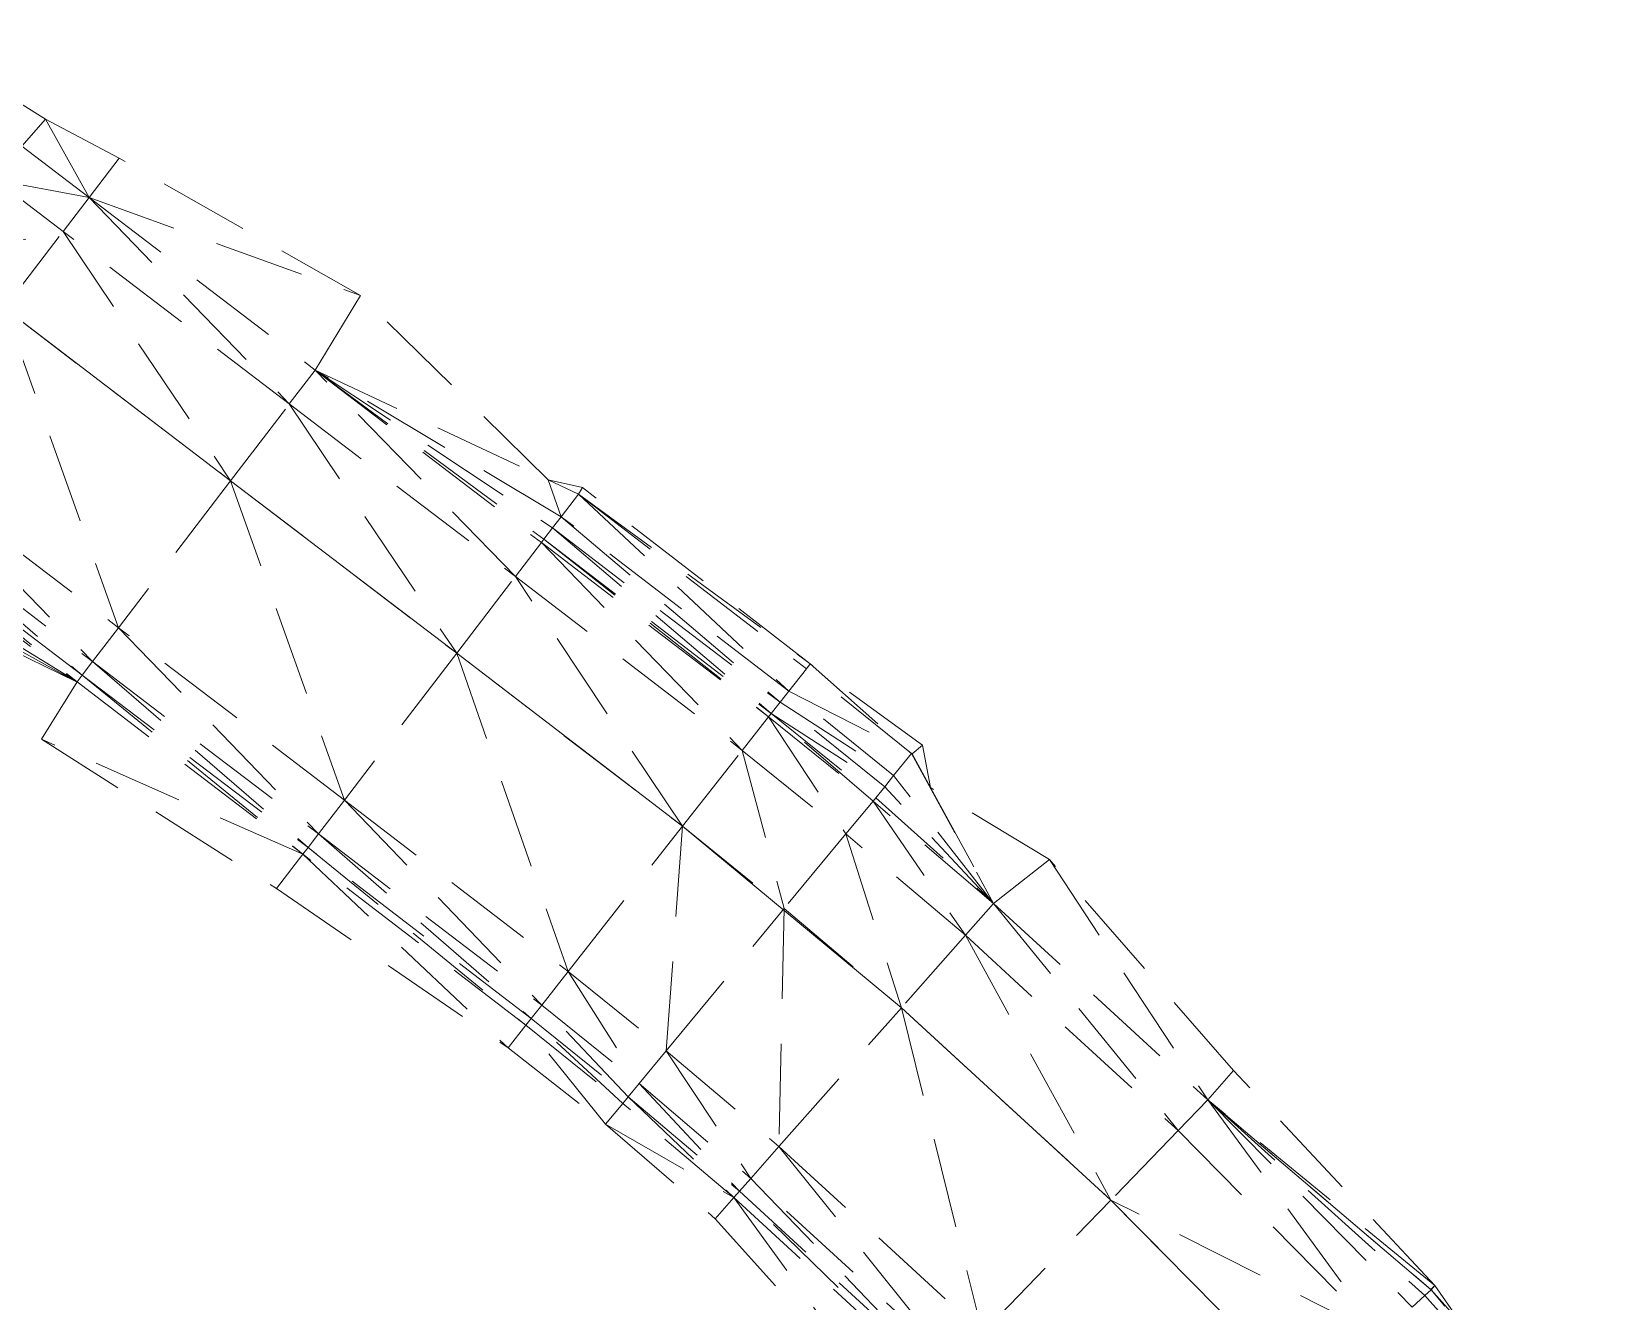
# Model space of a CAD drawing. Header units: metres. Extents: x -162 to 309, y -515 to 446.
# Drawn here: x 191.9 to 247.8, y -304.4 to -259.8 of the extents above; entities that cross this region are included whole.
import ezdxf

# ---------------------------------------------------------------- set-up
doc = ezdxf.new("R2010")
doc.units = ezdxf.units.M
doc.linetypes.add('HIDDEN', pattern=[9.525, 6.35, -3.175])
doc.layers.add('SURF30BREAK', color=8, linetype='Continuous', lineweight=0)
doc.layers.add('SURF31FEATURE', color=8, linetype='Continuous', lineweight=0)

msp = doc.modelspace()

# ---------------------------------------------------------------- linework, layer by layer
at = {"layer": 'SURF30BREAK', "color": 30, "linetype": 'HIDDEN', "lineweight": 0, "ltscale": 0.5}
for p, q in [((192.422, -262.828, 244.544), (187.514, -259.752, 245.901)), ((192.422, -262.828, 244.544), (191.594, -263.78, 245.386)), ((195.015, -264.196, 243.97), (192.422, -262.828, 244.544)), ((192.422, -262.828, 244.544), (193.956, -265.584, 245.134)), ((191.594, -263.78, 245.386), (193.956, -265.584, 245.134)), ((195.015, -264.196, 243.97), (193.956, -265.584, 245.134)), ((203.498, -269.029, 242.176), (195.015, -264.196, 243.97)), ((190.683, -264.973, 245.356), (193.046, -266.776, 245.104)), ((193.956, -265.584, 245.134), (190.683, -264.973, 245.356)), ((193.956, -265.584, 245.134), (193.046, -266.776, 245.104)), ((193.956, -265.584, 245.134), (203.498, -269.029, 242.176)), ((193.956, -265.584, 245.134), (201.906, -271.65, 244.22)), ((193.956, -265.584, 245.134), (200.996, -272.842, 244.19)), ((188.621, -267.676, 245.441), (193.046, -266.776, 245.104)), ((190.983, -269.479, 245.172), (193.046, -266.776, 245.104)), ((200.996, -272.842, 244.19), (193.046, -266.776, 245.104)), ((193.046, -266.776, 245.104), (198.933, -275.545, 244.199)), ((190.983, -269.479, 245.172), (198.933, -275.545, 244.199)), ((190.983, -269.479, 245.172), (194.99, -280.713, 244.037)), ((203.498, -269.029, 242.176), (201.906, -271.65, 244.22)), ((210.101, -275.51, 241.051), (203.498, -269.029, 242.176)), ((200.996, -272.842, 244.19), (201.906, -271.65, 244.22)), ((210.56, -276.807, 240.439), (201.906, -271.65, 244.22)), ((201.906, -271.65, 244.22), (210.101, -275.51, 241.051)), ((201.906, -271.65, 244.22), (210.256, -277.204, 241.439)), ((201.906, -271.65, 244.22), (209.951, -277.601, 242.439)), ((201.906, -271.65, 244.22), (209.86, -277.72, 243.239)), ((208.949, -278.911, 243.209), (201.906, -271.65, 244.22)), ((198.933, -275.545, 244.199), (200.996, -272.842, 244.19)), ((200.996, -272.842, 244.19), (208.949, -278.911, 243.209)), ((200.996, -272.842, 244.19), (206.883, -281.612, 243.159)), ((187.04, -274.646, 245.009), (194.99, -280.713, 244.037)), ((187.04, -274.646, 245.009), (194.08, -281.905, 244.067)), ((198.933, -275.545, 244.199), (194.99, -280.713, 244.037)), ((198.933, -275.545, 244.199), (206.883, -281.612, 243.159)), ((198.933, -275.545, 244.199), (202.933, -286.774, 242.997)), ((210.56, -276.807, 240.439), (210.101, -275.51, 241.051)), ((210.101, -275.51, 241.051), (211.167, -276.012, 240.639)), ((210.101, -275.51, 241.051), (211.169, -276.013, 240.639)), ((211.305, -275.785, 240.905), (210.101, -275.51, 241.051)), ((186.13, -275.838, 245.039), (194.08, -281.905, 244.067)), ((186.13, -275.838, 245.039), (193.716, -282.382, 243.767)), ((210.56, -276.807, 240.439), (211.169, -276.013, 240.639)), ((211.167, -276.012, 240.639), (211.305, -275.785, 240.905)), ((211.167, -276.012, 240.639), (211.169, -276.013, 240.639)), ((211.305, -275.785, 240.905), (211.169, -276.013, 240.639)), ((211.169, -276.013, 240.639), (219.312, -281.984, 239.809)), ((211.169, -276.013, 240.639), (219.177, -282.156, 239.591)), ((211.169, -276.013, 240.639), (218.559, -282.942, 239.391)), ((219.312, -281.984, 239.809), (211.305, -275.785, 240.905)), ((185.584, -276.554, 245.039), (193.534, -282.621, 244.067)), ((193.716, -282.382, 243.767), (185.766, -276.315, 244.739)), ((185.766, -276.315, 244.739), (193.534, -282.621, 244.067)), ((210.56, -276.807, 240.439), (210.256, -277.204, 241.439)), ((218.559, -282.942, 239.391), (210.56, -276.807, 240.439)), ((210.56, -276.807, 240.439), (218.25, -283.335, 240.391)), ((193.534, -282.621, 244.067), (184.977, -277.349, 244.839)), ((210.256, -277.204, 241.439), (209.951, -277.601, 242.439)), ((210.256, -277.204, 241.439), (218.25, -283.335, 240.391)), ((210.256, -277.204, 241.439), (217.941, -283.728, 241.391)), ((184.673, -277.747, 245.839), (193.534, -282.621, 244.067)), ((193.497, -282.603, 244.082), (184.673, -277.747, 245.839)), ((208.949, -278.911, 243.209), (209.86, -277.72, 243.239)), ((209.951, -277.601, 242.439), (209.86, -277.72, 243.239)), ((209.86, -277.72, 243.239), (217.848, -283.846, 242.191)), ((209.86, -277.72, 243.239), (216.92, -285.025, 242.161)), ((209.951, -277.601, 242.439), (217.941, -283.728, 241.391)), ((209.951, -277.601, 242.439), (217.848, -283.846, 242.191)), ((193.497, -282.603, 244.082), (184.76, -278.334, 247.679)), ((206.883, -281.612, 243.159), (208.949, -278.911, 243.209)), ((208.949, -278.911, 243.209), (216.92, -285.025, 242.161)), ((214.818, -287.697, 242.052), (208.949, -278.911, 243.209)), ((194.99, -280.713, 244.037), (194.08, -281.905, 244.067)), ((202.933, -286.774, 242.997), (194.99, -280.713, 244.037)), ((194.99, -280.713, 244.037), (202.022, -287.966, 243.027)), ((206.883, -281.612, 243.159), (202.933, -286.774, 242.997)), ((206.883, -281.612, 243.159), (214.818, -287.697, 242.052)), ((206.883, -281.612, 243.159), (210.799, -292.807, 241.844)), ((193.716, -282.382, 243.767), (193.534, -282.621, 244.067)), ((194.08, -281.905, 244.067), (193.716, -282.382, 243.767)), ((193.716, -282.382, 243.767), (201.657, -288.442, 242.727)), ((193.716, -282.382, 243.767), (201.475, -288.681, 243.027)), ((194.08, -281.905, 244.067), (202.022, -287.966, 243.027)), ((194.08, -281.905, 244.067), (201.657, -288.442, 242.727)), ((218.559, -282.942, 239.391), (219.177, -282.156, 239.591)), ((219.177, -282.156, 239.591), (219.312, -281.984, 239.809)), ((222.873, -285.137, 239.078), (219.177, -282.156, 239.591)), ((223.263, -284.843, 239.562), (219.312, -281.984, 239.809)), ((219.312, -281.984, 239.809), (222.892, -285.153, 239.078)), ((219.312, -281.984, 239.809), (222.873, -285.137, 239.078)), ((193.534, -282.621, 244.067), (192.29, -284.636, 246.435)), ((193.497, -282.603, 244.082), (193.534, -282.621, 244.067)), ((193.534, -282.621, 244.067), (201.475, -288.681, 243.027)), ((218.25, -283.335, 240.391), (218.559, -282.942, 239.391)), ((218.559, -282.942, 239.391), (222.873, -285.137, 239.078)), ((222.245, -285.915, 238.878), (218.559, -282.942, 239.391)), ((218.25, -283.335, 240.391), (217.941, -283.728, 241.391)), ((218.25, -283.335, 240.391), (222.245, -285.915, 238.878)), ((221.931, -286.305, 239.878), (218.25, -283.335, 240.391)), ((216.92, -285.025, 242.161), (217.848, -283.846, 242.191)), ((217.941, -283.728, 241.391), (217.848, -283.846, 242.191)), ((217.848, -283.846, 242.191), (221.521, -286.809, 241.678)), ((217.848, -283.846, 242.191), (220.564, -287.965, 241.648)), ((217.941, -283.728, 241.391), (221.931, -286.305, 239.878)), ((217.941, -283.728, 241.391), (221.617, -286.694, 240.878)), ((221.521, -286.809, 241.678), (217.941, -283.728, 241.391)), ((201.475, -288.681, 243.027), (192.29, -284.636, 246.435)), ((192.29, -284.636, 246.435), (200.551, -289.888, 244.547)), ((214.818, -287.697, 242.052), (216.92, -285.025, 242.161)), ((216.92, -285.025, 242.161), (220.564, -287.965, 241.648)), ((216.92, -285.025, 242.161), (218.396, -290.585, 241.512)), ((222.873, -285.137, 239.078), (222.245, -285.915, 238.878)), ((222.892, -285.153, 239.078), (222.873, -285.137, 239.078)), ((223.538, -286.337, 239.521), (222.873, -285.137, 239.078)), ((222.873, -285.137, 239.078), (225.758, -290.406, 241.044)), ((222.892, -285.153, 239.078), (223.263, -284.843, 239.562)), ((222.892, -285.153, 239.078), (223.538, -286.337, 239.521)), ((223.538, -286.337, 239.521), (223.263, -284.843, 239.562)), ((221.617, -286.694, 240.878), (221.931, -286.305, 239.878)), ((221.931, -286.305, 239.878), (222.245, -285.915, 238.878)), ((225.758, -290.406, 241.044), (221.931, -286.305, 239.878)), ((225.758, -290.406, 241.044), (222.245, -285.915, 238.878)), ((202.933, -286.774, 242.997), (202.022, -287.966, 243.027)), ((202.933, -286.774, 242.997), (210.799, -292.807, 241.844)), ((202.933, -286.774, 242.997), (209.871, -293.986, 241.874)), ((220.564, -287.965, 241.648), (221.521, -286.809, 241.678)), ((221.521, -286.809, 241.678), (221.617, -286.694, 240.878)), ((225.758, -290.406, 241.044), (221.521, -286.809, 241.678)), ((221.521, -286.809, 241.678), (224.765, -291.531, 241.014)), ((221.617, -286.694, 240.878), (225.758, -290.406, 241.044)), ((227.721, -288.87, 239.382), (223.538, -286.337, 239.521)), ((223.538, -286.337, 239.521), (225.758, -290.406, 241.044)), ((202.022, -287.966, 243.027), (201.657, -288.442, 242.727)), ((202.022, -287.966, 243.027), (209.871, -293.986, 241.874)), ((202.022, -287.966, 243.027), (209.5, -294.457, 241.574)), ((210.799, -292.807, 241.844), (214.818, -287.697, 242.052)), ((214.818, -287.697, 242.052), (214.252, -295.592, 241.252)), ((214.818, -287.697, 242.052), (218.396, -290.585, 241.512)), ((220.564, -287.965, 241.648), (218.396, -290.585, 241.512)), ((224.765, -291.531, 241.014), (220.564, -287.965, 241.648)), ((220.564, -287.965, 241.648), (222.515, -294.08, 240.878)), ((201.657, -288.442, 242.727), (201.475, -288.681, 243.027)), ((209.5, -294.457, 241.574), (201.657, -288.442, 242.727)), ((201.657, -288.442, 242.727), (209.315, -294.693, 241.874)), ((201.475, -288.681, 243.027), (200.551, -289.888, 244.547)), ((209.315, -294.693, 241.874), (201.475, -288.681, 243.027)), ((201.475, -288.681, 243.027), (208.688, -295.49, 242.888)), ((227.721, -288.87, 239.382), (225.758, -290.406, 241.044)), ((234.193, -296.285, 238.928), (227.721, -288.87, 239.382)), ((227.721, -288.87, 239.382), (233.285, -297.312, 239.842)), ((200.551, -289.888, 244.547), (208.688, -295.49, 242.888)), ((214.252, -295.592, 241.252), (218.396, -290.585, 241.512)), ((218.396, -290.585, 241.512), (218.212, -298.955, 240.618)), ((218.396, -290.585, 241.512), (222.515, -294.08, 240.878)), ((225.758, -290.406, 241.044), (224.765, -291.531, 241.014)), ((225.758, -290.406, 241.044), (233.285, -297.312, 239.842)), ((225.758, -290.406, 241.044), (232.244, -298.392, 239.812)), ((224.765, -291.531, 241.014), (222.515, -294.08, 240.878)), ((224.765, -291.531, 241.014), (232.244, -298.392, 239.812)), ((224.765, -291.531, 241.014), (229.882, -300.84, 239.676)), ((210.799, -292.807, 241.844), (209.871, -293.986, 241.874)), ((210.799, -292.807, 241.844), (214.252, -295.592, 241.252)), ((210.799, -292.807, 241.844), (213.295, -296.748, 241.282)), ((209.871, -293.986, 241.874), (209.5, -294.457, 241.574)), ((212.913, -297.21, 240.982), (209.871, -293.986, 241.874)), ((209.871, -293.986, 241.874), (213.295, -296.748, 241.282)), ((218.212, -298.955, 240.618), (222.515, -294.08, 240.878)), ((222.515, -294.08, 240.878), (229.882, -300.84, 239.676)), ((222.515, -294.08, 240.878), (225.368, -305.52, 239.416)), ((208.688, -295.49, 242.888), (209.315, -294.693, 241.874)), ((209.315, -294.693, 241.874), (209.5, -294.457, 241.574)), ((212.115, -298.174, 242.233), (209.315, -294.693, 241.874)), ((209.315, -294.693, 241.874), (212.721, -297.441, 241.282)), ((212.721, -297.441, 241.282), (209.5, -294.457, 241.574)), ((209.5, -294.457, 241.574), (212.913, -297.21, 240.982)), ((208.688, -295.49, 242.888), (212.115, -298.174, 242.233)), ((214.252, -295.592, 241.252), (213.295, -296.748, 241.282)), ((214.252, -295.592, 241.252), (218.212, -298.955, 240.618)), ((214.252, -295.592, 241.252), (217.22, -300.08, 240.648)), ((234.193, -296.285, 238.928), (233.285, -297.312, 239.842)), ((241.274, -303.848, 238.508), (234.193, -296.285, 238.928)), ((213.295, -296.748, 241.282), (212.913, -297.21, 240.982)), ((213.295, -296.748, 241.282), (217.22, -300.08, 240.648)), ((213.295, -296.748, 241.282), (216.823, -300.529, 240.348)), ((212.721, -297.441, 241.282), (212.115, -298.174, 242.233)), ((212.913, -297.21, 240.982), (212.721, -297.441, 241.282)), ((216.624, -300.754, 240.648), (212.721, -297.441, 241.282)), ((212.913, -297.21, 240.982), (216.823, -300.529, 240.348)), ((212.913, -297.21, 240.982), (216.624, -300.754, 240.648)), ((233.285, -297.312, 239.842), (232.244, -298.392, 239.812)), ((233.285, -297.312, 239.842), (241.135, -303.99, 238.641)), ((233.285, -297.312, 239.842), (240.916, -304.196, 238.341)), ((233.285, -297.312, 239.842), (240.478, -304.606, 238.641)), ((233.285, -297.312, 239.842), (239.384, -305.633, 238.611)), ((241.274, -303.848, 238.508), (233.285, -297.312, 239.842)), ((241.14, -303.996, 238.641), (233.285, -297.312, 239.842)), ((212.115, -298.174, 242.233), (216.624, -300.754, 240.648)), ((212.115, -298.174, 242.233), (215.969, -301.497, 241.638)), ((232.244, -298.392, 239.812), (229.882, -300.84, 239.676)), ((232.244, -298.392, 239.812), (239.384, -305.633, 238.611)), ((218.212, -298.955, 240.618), (217.22, -300.08, 240.648)), ((218.212, -298.955, 240.618), (225.368, -305.52, 239.416)), ((218.212, -298.955, 240.618), (224.327, -306.6, 239.446)), ((217.22, -300.08, 240.648), (216.823, -300.529, 240.348)), ((224.327, -306.6, 239.446), (217.22, -300.08, 240.648)), ((217.22, -300.08, 240.648), (223.91, -307.032, 239.146)), ((215.969, -301.497, 241.638), (216.624, -300.754, 240.648)), ((216.823, -300.529, 240.348), (216.624, -300.754, 240.648)), ((216.624, -300.754, 240.648), (223.702, -307.248, 239.446)), ((216.624, -300.754, 240.648), (222.233, -308.484, 241.366)), ((216.823, -300.529, 240.348), (223.91, -307.032, 239.146)), ((223.702, -307.248, 239.446), (216.823, -300.529, 240.348)), ((225.368, -305.52, 239.416), (229.882, -300.84, 239.676)), ((239.384, -305.633, 238.611), (229.882, -300.84, 239.676)), ((229.882, -300.84, 239.676), (236.903, -307.96, 238.475)), ((215.969, -301.497, 241.638), (222.233, -308.484, 241.366)), ((240.916, -304.196, 238.341), (241.14, -303.996, 238.641)), ((241.135, -303.99, 238.641), (241.274, -303.848, 238.508)), ((241.14, -303.996, 238.641), (241.135, -303.99, 238.641)), ((241.14, -303.996, 238.641), (241.274, -303.848, 238.508)), ((247.755, -311.862, 237.139), (241.14, -303.996, 238.641)), ((242.212, -305.198, 238.452), (241.14, -303.996, 238.641)), ((242.212, -305.198, 238.452), (241.274, -303.848, 238.508)), ((240.478, -304.606, 238.641), (240.916, -304.196, 238.341)), ((240.916, -304.196, 238.341), (247.755, -311.862, 237.139))]:
    msp.add_line(p, q, dxfattribs=at)
at = {"layer": 'SURF31FEATURE', "color": 1, "linetype": 'Continuous', "lineweight": 0, "ltscale": 0.5}
for p, q in [((190.983, -269.479, 246.222), (198.933, -275.545, 245.249)), ((198.933, -275.545, 245.249), (206.883, -281.612, 244.209)), ((206.883, -281.612, 244.209), (214.818, -287.697, 243.102)), ((214.818, -287.697, 243.102), (222.515, -294.08, 241.928)), ((222.515, -294.08, 241.928), (229.882, -300.84, 240.727)), ((229.882, -300.84, 240.727), (236.903, -307.96, 239.525))]:
    msp.add_line(p, q, dxfattribs=at)

doc.saveas('drawing.dxf')
